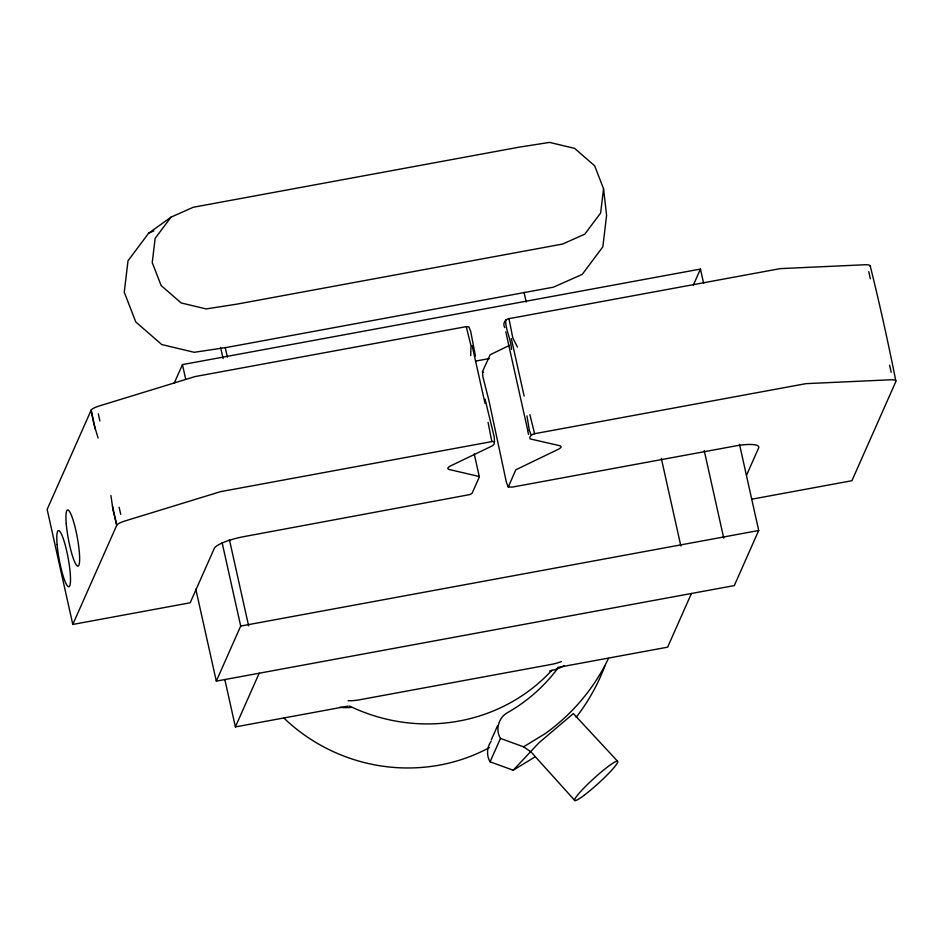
<?xml version="1.0" encoding="UTF-8"?>
<svg xmlns="http://www.w3.org/2000/svg" width="943" height="943" viewBox="0 0 943 943"><rect width="100%" height="100%" fill="white"/><g stroke="black" fill="none" stroke-linecap="round" stroke-linejoin="round"><path stroke-width="1.41" d="M470.71 355.664L470.993 345.692L466.219 326.643L195.036 376.575L99.156 405.997A13.744 3.065 -12.6 0 0 91.117 410.217L47.15 509.409L72.788 624.443L190.18 602.789L214.285 548.413A27.477 6.141 -12.6 0 1 244.025 536.602L470.097 494.533L472.089 493.272L479.35 476.899L474.223 453.889M603.544 188.73L600.644 212.965L584.754 234.206L562.547 244.06L236.493 304.212L206.211 308.927L181.139 302.951L161.135 285.54L152.236 262.614L155.135 238.379L171.037 217.138L193.232 207.271L519.287 147.132L549.58 142.405L574.641 148.381L594.644 165.791L603.544 188.73L606.597 215.393L602.836 246.83L582.22 274.389L553.423 287.179L227.369 347.319L194.258 352.305L161.748 344.549L135.792 321.964L124.252 292.212L128.012 260.775L148.629 233.216L171.037 217.138M174.113 383.412L182.447 364.611L700.449 269.061L703.643 283.43M72.788 624.443L116.755 525.263L112.476 506.085M739.501 444.318L758.702 530.508L734.302 585.579L216.301 681.129L240.701 626.069L222.135 542.744M348.144 706.107L235.385 726.912L259.184 673.219M491.291 739.866L497.515 725.827M693.305 285.175L700.449 269.061M534.775 757.052L513.216 770.219L490.077 761.826L500.45 738.416C495.311 730.047 498.305 718.189 506.686 713.12A173.123 166.498 23.9 0 0 558.126 667.821M691.431 593.489L667.632 647.169L557.773 667.444M746.561 475.189L758.596 448.008A27.477 6.141 -12.6 0 0 734.962 446.039L512.839 487.012L508.265 487.059L506.403 482.368L488.887 400.351L482.91 376.917L482.486 371.589L490.16 354.757L509.585 345.338M491.114 741.351C486.812 747.233 486.34 755.543 490.077 761.826M513.216 770.219L538.877 742.86L573.356 713.58L617.441 761.084M870.212 266.504A13.744 3.065 -12.6 0 0 864.814 264.759L780.274 268.625L511 318.286C506.073 318.227 501.994 322.789 504.729 327.586M751.701 499.212L851.918 480.718L895.85 381.538A13.744 3.065 -12.6 0 0 890.451 379.793L805.9 383.66L536.638 433.332C533.962 433.391 528.257 435.843 530.119 438.908L559.494 445.65A13.744 3.065 -12.6 0 1 557.773 449.552L515.797 469.803L508.265 487.059M500.45 738.416L523.589 746.821L545.148 733.654A211.597 203.499 23.9 0 0 608.506 658.367M148.629 233.216L153.862 230.894M475.59 361.098L489.393 358.552M240.701 626.069L758.702 530.508M479.292 476.533L449.387 469.543A13.744 3.065 -12.6 0 1 451.108 465.653L492.222 445.898C496.242 443.752 494.203 439.815 489.936 441.949L220.662 491.621L124.794 521.031A13.744 3.065 -12.6 0 0 116.755 525.263L113.101 510.411L110.897 495.499M466.219 326.643L468.883 326.856L470.734 331.559L475.437 356.053M482.627 372.025L483.618 372.273M523.589 746.821L530.956 751.854L574.9 800.595M517.412 347.048L512.803 337.971L508.996 318.746M531.286 435.112L529.388 430.527L526.925 415.851M870.165 265.702C879.607 303.67 888.165 342.392 895.791 380.748M529.895 414.672L534.622 433.792M98.084 437.976L93.876 424.126L91.117 410.217L95.384 429.395M491.857 441.678L488.073 422.381M505.79 331.842L527.762 430.444M868.762 271.643L870.354 278.833M889.579 365.118L891.182 372.296M704.221 450.542L723.741 538.17M661.338 458.451L680.87 546.08M524.049 292.33L526.218 302.055M511.318 338.561L524.131 396.084M527.609 430.291L528.528 434.405M485.056 399.195L494.238 437.01L494.509 441.902M472.172 345.786L484.985 403.309M225.212 347.448L227.381 357.185M220.615 347.389L223.09 358.505M229.408 539.62L248.61 625.81M182.447 364.611L185.641 378.98M224.823 679.502L235.385 726.912M195.814 589.186L216.301 681.129M98.308 413.765L99.911 420.955M119.136 507.24L120.728 514.43M511.46 349.417C511.153 339.28 505.472 330.215 505.648 320.078M564.315 665.652A54.965 52.855 23.9 0 1 549.639 671.027M350.69 707.45A54.965 52.855 23.9 0 1 339.645 707.262M348.132 700.743A54.965 52.855 23.9 0 0 359.295 699.836L551.407 664.402A54.965 52.855 23.9 0 0 561.462 661.526M552.056 670.084A173.123 166.498 23.9 0 1 349.582 706.071M604.958 665.746A211.597 203.499 23.9 0 1 576.161 717.317M489.464 747.575A173.123 166.498 23.9 0 1 283.843 718M57.11 544.559A28.585 4.538 79.5 0 0 68.674 586.782A28.585 4.538 79.5 0 0 65.114 544.653A28.585 4.538 79.5 0 0 57.11 544.559M66.258 523.919A28.585 4.538 79.5 0 0 77.821 566.142A28.585 4.538 79.5 0 0 74.261 524.013A28.585 4.538 79.5 0 0 66.258 523.919M583.894 795.456A29.127 3.324 -42.3 0 0 617.759 762.003A29.127 3.324 -42.3 0 0 586.9 785.059A29.127 3.324 -42.3 0 0 583.894 795.456"/></g></svg>
